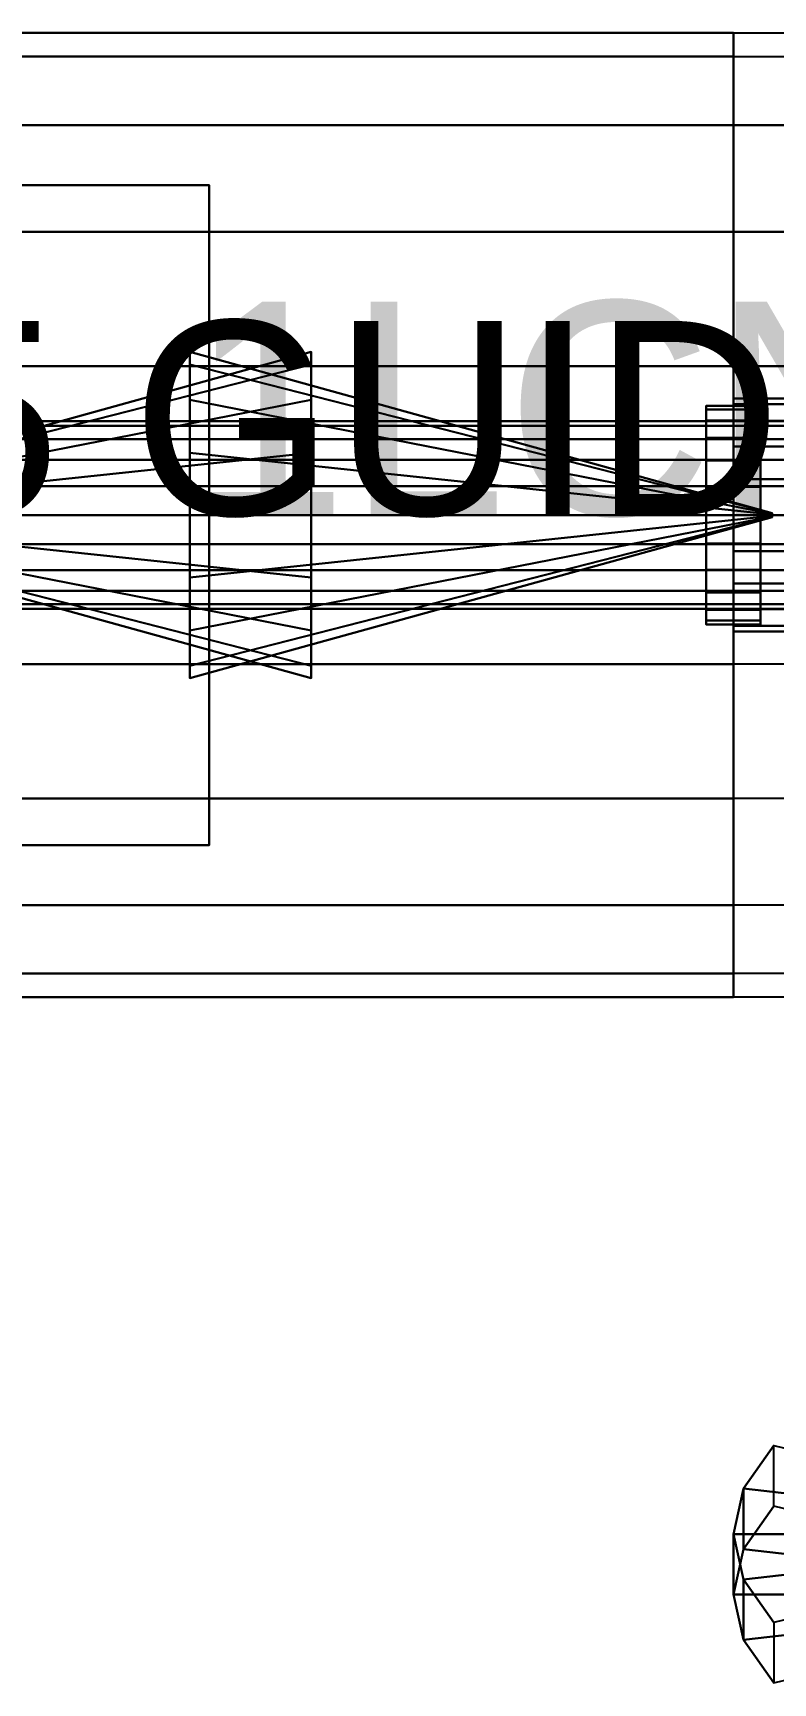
# Model space of a CAD drawing. Extents: x 91537 to 98524, y 82085 to 85415.
# Drawn here: x 97249.6 to 97440.2, y 84290.2 to 84715.1 of the extents above; entities that cross this region are included whole.
import ezdxf
from ezdxf.enums import TextEntityAlignment as Align

# ---------------------------------------------------------------- set-up
doc = ezdxf.new("R2010")
doc.units = 0
doc.header["$LTSCALE"] = 20
for name, color, linetype in [('CENTERLINE', 7, 'CONTINUOUS'), ('FLOW', 4, 'CONTINUOUS'), ('INSULATION', 254, 'CONTINUOUS'), ('LABELS', 7, 'CONTINUOUS'), ('PIPE-ITEM8', 8, 'CONTINUOUS'), ('PIPE-SPOOL2', 30, 'CONTINUOUS'), ('SUPPORTS', 2, 'CONTINUOUS'), ('VALVES', 1, 'CONTINUOUS'), ('WELDS-VALVE', 8, 'CONTINUOUS')]:
    doc.layers.add(name, color=color, linetype=linetype)

msp = doc.modelspace()

# ---------------------------------------------------------------- linework, layer by layer
at = {"layer": 'CENTERLINE'}
for points in [[(93850, 84591, 4450), (97500, 84591, 4450)], [(97640, 84591, 5095), (97430, 84591, 5095), (96995, 84591, 5095), (96595, 84591, 5095)]]:
    msp.add_polyline3d(points, dxfattribs=at)
at = {"layer": 'FLOW'}
for points in [[(97321.2389, 84629.8029, 4660.2227), (97321.2389, 84633, 4644.15), (97171.2389, 84591.5, 4644.15), (97171.2389, 84591.4619, 4644.3413)], [(97321.2389, 84633, 4644.15), (97321.2389, 84629.8029, 4628.0773), (97171.2389, 84591.4619, 4643.9587), (97171.2389, 84591.5, 4644.15)], [(97290, 84633, 5289.15), (97290, 84629.8029, 5305.2227), (97440, 84591.4619, 5289.3413), (97440, 84591.5, 5289.15)], [(97290, 84629.8029, 5273.0773), (97290, 84633, 5289.15), (97440, 84591.5, 5289.15), (97440, 84591.4619, 5288.9587)], [(97290, 84591, 5289.15), (97290, 84629.8029, 5305.2227), (97290, 84633, 5289.15)], [(97290, 84591, 5289.15), (97290, 84633, 5289.15), (97290, 84629.8029, 5273.0773)], [(97321.2389, 84591, 4644.15), (97321.2389, 84633, 4644.15), (97321.2389, 84629.8029, 4660.2227)], [(97321.2389, 84591, 4644.15), (97321.2389, 84629.8029, 4628.0773), (97321.2389, 84633, 4644.15)], [(97321.2389, 84620.6985, 4673.8485), (97321.2389, 84629.8029, 4660.2227), (97171.2389, 84591.4619, 4644.3413), (97171.2389, 84591.3536, 4644.5036)], [(97321.2389, 84629.8029, 4628.0773), (97321.2389, 84620.6985, 4614.4515), (97171.2389, 84591.3536, 4643.7964), (97171.2389, 84591.4619, 4643.9587)], [(97290, 84629.8029, 5305.2227), (97290, 84620.6985, 5318.8485), (97440, 84591.3536, 5289.5036), (97440, 84591.4619, 5289.3413)], [(97290, 84620.6985, 5259.4515), (97290, 84629.8029, 5273.0773), (97440, 84591.4619, 5288.9587), (97440, 84591.3536, 5288.7964)], [(97290, 84591, 5289.15), (97290, 84620.6985, 5318.8485), (97290, 84629.8029, 5305.2227)], [(97290, 84591, 5289.15), (97290, 84629.8029, 5273.0773), (97290, 84620.6985, 5259.4515)], [(97321.2389, 84591, 4644.15), (97321.2389, 84629.8029, 4660.2227), (97321.2389, 84620.6985, 4673.8485)], [(97321.2389, 84591, 4644.15), (97321.2389, 84620.6985, 4614.4515), (97321.2389, 84629.8029, 4628.0773)], [(97321.2389, 84607.0727, 4682.9529), (97321.2389, 84620.6985, 4673.8485), (97171.2389, 84591.3536, 4644.5036), (97171.2389, 84591.1913, 4644.6119)], [(97321.2389, 84620.6985, 4614.4515), (97321.2389, 84607.0727, 4605.3471), (97171.2389, 84591.1913, 4643.6881), (97171.2389, 84591.3536, 4643.7964)], [(97290, 84620.6985, 5318.8485), (97290, 84607.0727, 5327.9529), (97440, 84591.1913, 5289.6119), (97440, 84591.3536, 5289.5036)], [(97290, 84607.0727, 5250.3471), (97290, 84620.6985, 5259.4515), (97440, 84591.3536, 5288.7964), (97440, 84591.1913, 5288.6881)], [(97290, 84591, 5289.15), (97290, 84607.0727, 5327.9529), (97290, 84620.6985, 5318.8485)], [(97290, 84591, 5289.15), (97290, 84620.6985, 5259.4515), (97290, 84607.0727, 5250.3471)], [(97321.2389, 84591, 4644.15), (97321.2389, 84620.6985, 4673.8485), (97321.2389, 84607.0727, 4682.9529)], [(97321.2389, 84591, 4644.15), (97321.2389, 84607.0727, 4605.3471), (97321.2389, 84620.6985, 4614.4515)], [(97321.2389, 84591, 4686.15), (97321.2389, 84607.0727, 4682.9529), (97171.2389, 84591.1913, 4644.6119), (97171.2389, 84591, 4644.65)], [(97321.2389, 84607.0727, 4605.3471), (97321.2389, 84591, 4602.15), (97171.2389, 84591, 4643.65), (97171.2389, 84591.1913, 4643.6881)], [(97290, 84607.0727, 5327.9529), (97290, 84591, 5331.15), (97440, 84591, 5289.65), (97440, 84591.1913, 5289.6119)], [(97290, 84591, 5247.15), (97290, 84607.0727, 5250.3471), (97440, 84591.1913, 5288.6881), (97440, 84591, 5288.65)], [(97290, 84591, 5289.15), (97290, 84591, 5331.15), (97290, 84607.0727, 5327.9529)], [(97290, 84591, 5289.15), (97290, 84607.0727, 5250.3471), (97290, 84591, 5247.15)], [(97321.2389, 84591, 4644.15), (97321.2389, 84607.0727, 4682.9529), (97321.2389, 84591, 4686.15)], [(97321.2389, 84591, 4644.15), (97321.2389, 84591, 4602.15), (97321.2389, 84607.0727, 4605.3471)], [(97321.2389, 84574.9273, 4682.9529), (97321.2389, 84591, 4686.15), (97171.2389, 84591, 4644.65), (97171.2389, 84590.8087, 4644.6119)], [(97321.2389, 84591, 4602.15), (97321.2389, 84574.9273, 4605.3471), (97171.2389, 84590.8087, 4643.6881), (97171.2389, 84591, 4643.65)], [(97321.2389, 84561.3015, 4673.8485), (97321.2389, 84574.9273, 4682.9529), (97171.2389, 84590.8087, 4644.6119), (97171.2389, 84590.6464, 4644.5036)], [(97321.2389, 84574.9273, 4605.3471), (97321.2389, 84561.3015, 4614.4515), (97171.2389, 84590.6464, 4643.7964), (97171.2389, 84590.8087, 4643.6881)], [(97321.2389, 84552.1971, 4660.2227), (97321.2389, 84561.3015, 4673.8485), (97171.2389, 84590.6464, 4644.5036), (97171.2389, 84590.5381, 4644.3413)], [(97321.2389, 84561.3015, 4614.4515), (97321.2389, 84552.1971, 4628.0773), (97171.2389, 84590.5381, 4643.9587), (97171.2389, 84590.6464, 4643.7964)], [(97321.2389, 84549, 4644.15), (97321.2389, 84552.1971, 4660.2227), (97171.2389, 84590.5381, 4644.3413), (97171.2389, 84590.5, 4644.15)], [(97321.2389, 84552.1971, 4628.0773), (97321.2389, 84549, 4644.15), (97171.2389, 84590.5, 4644.15), (97171.2389, 84590.5381, 4643.9587)], [(97290, 84591, 5331.15), (97290, 84574.9273, 5327.9529), (97440, 84590.8087, 5289.6119), (97440, 84591, 5289.65)], [(97290, 84574.9273, 5250.3471), (97290, 84591, 5247.15), (97440, 84591, 5288.65), (97440, 84590.8087, 5288.6881)], [(97290, 84591, 5289.15), (97290, 84574.9273, 5327.9529), (97290, 84591, 5331.15)], [(97290, 84591, 5289.15), (97290, 84561.3015, 5318.8485), (97290, 84574.9273, 5327.9529)], [(97290, 84591, 5289.15), (97290, 84552.1971, 5305.2227), (97290, 84561.3015, 5318.8485)], [(97290, 84591, 5289.15), (97290, 84549, 5289.15), (97290, 84552.1971, 5305.2227)], [(97290, 84591, 5289.15), (97290, 84552.1971, 5273.0773), (97290, 84549, 5289.15)], [(97290, 84591, 5289.15), (97290, 84561.3015, 5259.4515), (97290, 84552.1971, 5273.0773)], [(97290, 84591, 5289.15), (97290, 84574.9273, 5250.3471), (97290, 84561.3015, 5259.4515)], [(97290, 84591, 5289.15), (97290, 84591, 5247.15), (97290, 84574.9273, 5250.3471)], [(97290, 84574.9273, 5327.9529), (97290, 84561.3015, 5318.8485), (97440, 84590.6464, 5289.5036), (97440, 84590.8087, 5289.6119)], [(97290, 84561.3015, 5259.4515), (97290, 84574.9273, 5250.3471), (97440, 84590.8087, 5288.6881), (97440, 84590.6464, 5288.7964)], [(97290, 84561.3015, 5318.8485), (97290, 84552.1971, 5305.2227), (97440, 84590.5381, 5289.3413), (97440, 84590.6464, 5289.5036)], [(97290, 84552.1971, 5273.0773), (97290, 84561.3015, 5259.4515), (97440, 84590.6464, 5288.7964), (97440, 84590.5381, 5288.9587)], [(97290, 84552.1971, 5305.2227), (97290, 84549, 5289.15), (97440, 84590.5, 5289.15), (97440, 84590.5381, 5289.3413)], [(97290, 84549, 5289.15), (97290, 84552.1971, 5273.0773), (97440, 84590.5381, 5288.9587), (97440, 84590.5, 5289.15)], [(97321.2389, 84591, 4644.15), (97321.2389, 84552.1971, 4660.2227), (97321.2389, 84549, 4644.15)], [(97321.2389, 84591, 4644.15), (97321.2389, 84561.3015, 4673.8485), (97321.2389, 84552.1971, 4660.2227)], [(97321.2389, 84591, 4644.15), (97321.2389, 84574.9273, 4682.9529), (97321.2389, 84561.3015, 4673.8485)], [(97321.2389, 84591, 4644.15), (97321.2389, 84591, 4686.15), (97321.2389, 84574.9273, 4682.9529)], [(97321.2389, 84591, 4644.15), (97321.2389, 84574.9273, 4605.3471), (97321.2389, 84591, 4602.15)], [(97321.2389, 84591, 4644.15), (97321.2389, 84561.3015, 4614.4515), (97321.2389, 84574.9273, 4605.3471)], [(97321.2389, 84591, 4644.15), (97321.2389, 84552.1971, 4628.0773), (97321.2389, 84561.3015, 4614.4515)], [(97321.2389, 84591, 4644.15), (97321.2389, 84549, 4644.15), (97321.2389, 84552.1971, 4628.0773)], [(97440, 84591, 5289.15), (97440, 84591.5, 5289.15), (97440, 84591.4619, 5289.3413)], [(97440, 84591, 5289.15), (97440, 84591.4619, 5288.9587), (97440, 84591.5, 5289.15)], [(97440, 84591, 5289.15), (97440, 84591.4619, 5289.3413), (97440, 84591.3536, 5289.5036)], [(97440, 84591, 5289.15), (97440, 84591.3536, 5288.7964), (97440, 84591.4619, 5288.9587)], [(97440, 84591, 5289.15), (97440, 84591.3536, 5289.5036), (97440, 84591.1913, 5289.6119)], [(97440, 84591, 5289.15), (97440, 84591.1913, 5288.6881), (97440, 84591.3536, 5288.7964)], [(97440, 84591, 5289.15), (97440, 84591.1913, 5289.6119), (97440, 84591, 5289.65)], [(97440, 84591, 5289.15), (97440, 84591, 5288.65), (97440, 84591.1913, 5288.6881)], [(97440, 84591, 5289.15), (97440, 84591, 5289.65), (97440, 84590.8087, 5289.6119)], [(97440, 84591, 5289.15), (97440, 84590.8087, 5289.6119), (97440, 84590.6464, 5289.5036)], [(97440, 84591, 5289.15), (97440, 84590.6464, 5289.5036), (97440, 84590.5381, 5289.3413)], [(97440, 84591, 5289.15), (97440, 84590.5381, 5289.3413), (97440, 84590.5, 5289.15)], [(97440, 84591, 5289.15), (97440, 84590.5, 5289.15), (97440, 84590.5381, 5288.9587)], [(97440, 84591, 5289.15), (97440, 84590.5381, 5288.9587), (97440, 84590.6464, 5288.7964)], [(97440, 84591, 5289.15), (97440, 84590.6464, 5288.7964), (97440, 84590.8087, 5288.6881)], [(97440, 84591, 5289.15), (97440, 84590.8087, 5288.6881), (97440, 84591, 5288.65)]]:
    msp.add_3dface(points, dxfattribs=at)
at = {"layer": 'INSULATION'}
for points in [[(95450, 84715.15, 4450), (95450, 84709.0737, 4488.3645), (97496.1367, 84709.0104, 4488.3645), (97495.9379, 84715.0835, 4450)], [(95450, 84709.0737, 4411.6355), (95450, 84715.15, 4450), (97495.9379, 84715.0835, 4450), (97496.1367, 84709.0104, 4411.6355)], [(97430, 84709.0737, 5133.3645), (97430, 84715.15, 5095), (96995, 84715.15, 5095), (96995, 84709.0737, 5133.3645)], [(97430, 84715.15, 5095), (97430, 84709.0737, 5056.6355), (96995, 84709.0737, 5056.6355), (96995, 84715.15, 5095)], [(95450, 84709.0737, 4488.3645), (95450, 84691.4395, 4522.9735), (97496.7137, 84691.3857, 4522.9735), (97496.1367, 84709.0104, 4488.3645)], [(95450, 84691.4395, 4377.0265), (95450, 84709.0737, 4411.6355), (97496.1367, 84709.0104, 4411.6355), (97496.7137, 84691.3857, 4377.0265)], [(97430, 84691.4395, 5167.9735), (97430, 84709.0737, 5133.3645), (96995, 84709.0737, 5133.3645), (96995, 84691.4395, 5167.9735)], [(97430, 84709.0737, 5056.6355), (97430, 84691.4395, 5022.0265), (96995, 84691.4395, 5022.0265), (96995, 84709.0737, 5056.6355)], [(95450, 84691.4395, 4522.9735), (95450, 84663.9735, 4550.4395), (97497.6124, 84663.9345, 4550.4395), (97496.7137, 84691.3857, 4522.9735)], [(95450, 84663.9735, 4349.5605), (95450, 84691.4395, 4377.0265), (97496.7137, 84691.3857, 4377.0265), (97497.6124, 84663.9345, 4349.5605)], [(97430, 84663.9735, 5195.4395), (97430, 84691.4395, 5167.9735), (96995, 84691.4395, 5167.9735), (96995, 84663.9735, 5195.4395)], [(97430, 84691.4395, 5022.0265), (97430, 84663.9735, 4994.5605), (96995, 84663.9735, 4994.5605), (96995, 84691.4395, 5022.0265)], [(95450, 84663.9735, 4550.4395), (95450, 84629.3645, 4568.0737), (97498.7448, 84629.3439, 4568.0737), (97497.6124, 84663.9345, 4550.4395)], [(95450, 84629.3645, 4331.9263), (95450, 84663.9735, 4349.5605), (97497.6124, 84663.9345, 4349.5605), (97498.7448, 84629.3439, 4331.9263)], [(97430, 84629.3645, 5213.0737), (97430, 84663.9735, 5195.4395), (96995, 84663.9735, 5195.4395), (96995, 84629.3645, 5213.0737)], [(97430, 84663.9735, 4994.5605), (97430, 84629.3645, 4976.9263), (96995, 84629.3645, 4976.9263), (96995, 84663.9735, 4994.5605)], [(95450, 84629.3645, 4568.0737), (95450, 84591, 4574.15), (97500, 84591, 4574.15), (97498.7448, 84629.3439, 4568.0737)], [(95450, 84591, 4325.85), (95450, 84629.3645, 4331.9263), (97498.7448, 84629.3439, 4331.9263), (97500, 84591, 4325.85)], [(97430, 84591, 5219.15), (97430, 84629.3645, 5213.0737), (96995, 84629.3645, 5213.0737), (96995, 84591, 5219.15)], [(97430, 84629.3645, 4976.9263), (97430, 84591, 4970.85), (96995, 84591, 4970.85), (96995, 84629.3645, 4976.9263)], [(95450, 84591, 4574.15), (95450, 84552.6355, 4568.0737), (97501.2553, 84552.6561, 4568.0737), (97500, 84591, 4574.15)], [(95450, 84552.6355, 4331.9263), (95450, 84591, 4325.85), (97500, 84591, 4325.85), (97501.2553, 84552.6561, 4331.9263)], [(97430, 84552.6355, 5213.0737), (97430, 84591, 5219.15), (96995, 84591, 5219.15), (96995, 84552.6355, 5213.0737)], [(97430, 84591, 4970.85), (97430, 84552.6355, 4976.9263), (96995, 84552.6355, 4976.9263), (96995, 84591, 4970.85)], [(95450, 84552.6355, 4568.0737), (95450, 84518.0265, 4550.4395), (97502.3876, 84518.0655, 4550.4395), (97501.2553, 84552.6561, 4568.0737)], [(95450, 84518.0265, 4349.5605), (95450, 84552.6355, 4331.9263), (97501.2553, 84552.6561, 4331.9263), (97502.3876, 84518.0655, 4349.5605)], [(97430, 84518.0265, 5195.4395), (97430, 84552.6355, 5213.0737), (96995, 84552.6355, 5213.0737), (96995, 84518.0265, 5195.4395)], [(97430, 84552.6355, 4976.9263), (97430, 84518.0265, 4994.5605), (96995, 84518.0265, 4994.5605), (96995, 84552.6355, 4976.9263)], [(95450, 84518.0265, 4550.4395), (95450, 84490.5605, 4522.9735), (97503.2863, 84490.6143, 4522.9735), (97502.3876, 84518.0655, 4550.4395)], [(95450, 84490.5605, 4377.0265), (95450, 84518.0265, 4349.5605), (97502.3876, 84518.0655, 4349.5605), (97503.2863, 84490.6143, 4377.0265)], [(97430, 84490.5605, 5167.9735), (97430, 84518.0265, 5195.4395), (96995, 84518.0265, 5195.4395), (96995, 84490.5605, 5167.9735)], [(97430, 84518.0265, 4994.5605), (97430, 84490.5605, 5022.0265), (96995, 84490.5605, 5022.0265), (96995, 84518.0265, 4994.5605)], [(95450, 84490.5605, 4522.9735), (95450, 84472.9263, 4488.3645), (97503.8633, 84472.9896, 4488.3645), (97503.2863, 84490.6143, 4522.9735)], [(95450, 84472.9263, 4411.6355), (95450, 84490.5605, 4377.0265), (97503.2863, 84490.6143, 4377.0265), (97503.8633, 84472.9896, 4411.6355)], [(97430, 84472.9263, 5133.3645), (97430, 84490.5605, 5167.9735), (96995, 84490.5605, 5167.9735), (96995, 84472.9263, 5133.3645)], [(97430, 84490.5605, 5022.0265), (97430, 84472.9263, 5056.6355), (96995, 84472.9263, 5056.6355), (96995, 84490.5605, 5022.0265)], [(95450, 84472.9263, 4488.3645), (95450, 84466.85, 4450), (97504.0621, 84466.9165, 4450), (97503.8633, 84472.9896, 4488.3645)], [(95450, 84466.85, 4450), (95450, 84472.9263, 4411.6355), (97503.8633, 84472.9896, 4411.6355), (97504.0621, 84466.9165, 4450)], [(97430, 84466.85, 5095), (97430, 84472.9263, 5133.3645), (96995, 84472.9263, 5133.3645), (96995, 84466.85, 5095)], [(97430, 84472.9263, 5056.6355), (97430, 84466.85, 5095), (96995, 84466.85, 5095), (96995, 84472.9263, 5056.6355)]]:
    msp.add_3dface(points, dxfattribs=at)
at = {"layer": 'PIPE-ITEM8'}
for points in [[(97430, 84613.968, 5102.4628), (97430, 84615.15, 5095), (96995, 84615.15, 5095), (96995, 84613.968, 5102.4628)], [(97430, 84615.15, 5095), (97430, 84613.968, 5087.5372), (96995, 84613.968, 5087.5372), (96995, 84615.15, 5095)], [(97430, 84610.5378, 5109.195), (97430, 84613.968, 5102.4628), (96995, 84613.968, 5102.4628), (96995, 84610.5378, 5109.195)], [(97430, 84613.968, 5087.5372), (97430, 84610.5378, 5080.805), (96995, 84610.5378, 5080.805), (96995, 84613.968, 5087.5372)], [(97430, 84605.195, 5114.5378), (97430, 84610.5378, 5109.195), (96995, 84610.5378, 5109.195), (96995, 84605.195, 5114.5378)], [(97430, 84610.5378, 5080.805), (97430, 84605.195, 5075.4622), (96995, 84605.195, 5075.4622), (96995, 84610.5378, 5080.805)], [(97430, 84598.4628, 5117.968), (97430, 84605.195, 5114.5378), (96995, 84605.195, 5114.5378), (96995, 84598.4628, 5117.968)], [(97430, 84605.195, 5075.4622), (97430, 84598.4628, 5072.032), (96995, 84598.4628, 5072.032), (96995, 84605.195, 5075.4622)], [(97430, 84591, 5119.15), (97430, 84598.4628, 5117.968), (96995, 84598.4628, 5117.968), (96995, 84591, 5119.15)], [(97430, 84598.4628, 5072.032), (97430, 84591, 5070.85), (96995, 84591, 5070.85), (96995, 84598.4628, 5072.032)], [(97430, 84583.5372, 5117.968), (97430, 84591, 5119.15), (96995, 84591, 5119.15), (96995, 84583.5372, 5117.968)], [(97430, 84591, 5070.85), (97430, 84583.5372, 5072.032), (96995, 84583.5372, 5072.032), (96995, 84591, 5070.85)], [(97430, 84576.805, 5114.5378), (97430, 84583.5372, 5117.968), (96995, 84583.5372, 5117.968), (96995, 84576.805, 5114.5378)], [(97430, 84583.5372, 5072.032), (97430, 84576.805, 5075.4622), (96995, 84576.805, 5075.4622), (96995, 84583.5372, 5072.032)], [(97430, 84571.4622, 5109.195), (97430, 84576.805, 5114.5378), (96995, 84576.805, 5114.5378), (96995, 84571.4622, 5109.195)], [(97430, 84576.805, 5075.4622), (97430, 84571.4622, 5080.805), (96995, 84571.4622, 5080.805), (96995, 84576.805, 5075.4622)], [(97430, 84568.032, 5102.4628), (97430, 84571.4622, 5109.195), (96995, 84571.4622, 5109.195), (96995, 84568.032, 5102.4628)], [(97430, 84571.4622, 5080.805), (97430, 84568.032, 5087.5372), (96995, 84568.032, 5087.5372), (96995, 84571.4622, 5080.805)], [(97430, 84566.85, 5095), (97430, 84568.032, 5102.4628), (96995, 84568.032, 5102.4628), (96995, 84566.85, 5095)], [(97430, 84568.032, 5087.5372), (97430, 84566.85, 5095), (96995, 84566.85, 5095), (96995, 84568.032, 5087.5372)]]:
    msp.add_3dface(points, dxfattribs=at)
at = {"layer": 'PIPE-SPOOL2'}
for points in [[(95450, 84615.15, 4450), (95450, 84613.968, 4457.4628), (97499.2485, 84613.9557, 4457.4628), (97499.2098, 84615.1371, 4450)], [(95450, 84613.968, 4442.5372), (95450, 84615.15, 4450), (97499.2098, 84615.1371, 4450), (97499.2485, 84613.9557, 4442.5372)], [(95450, 84613.968, 4457.4628), (95450, 84610.5378, 4464.195), (97499.3607, 84610.5273, 4464.195), (97499.2485, 84613.9557, 4457.4628)], [(95450, 84610.5378, 4435.805), (95450, 84613.968, 4442.5372), (97499.2485, 84613.9557, 4442.5372), (97499.3607, 84610.5273, 4435.805)], [(95450, 84610.5378, 4464.195), (95450, 84605.195, 4469.5378), (97499.5356, 84605.1874, 4469.5378), (97499.3607, 84610.5273, 4464.195)], [(95450, 84605.195, 4430.4622), (95450, 84610.5378, 4435.805), (97499.3607, 84610.5273, 4435.805), (97499.5356, 84605.1874, 4430.4622)], [(95450, 84605.195, 4469.5378), (95450, 84598.4628, 4472.968), (97499.7558, 84598.4588, 4472.968), (97499.5356, 84605.1874, 4469.5378)], [(95450, 84598.4628, 4427.032), (95450, 84605.195, 4430.4622), (97499.5356, 84605.1874, 4430.4622), (97499.7558, 84598.4588, 4427.032)], [(95450, 84598.4628, 4472.968), (95450, 84591, 4474.15), (97500, 84591, 4474.15), (97499.7558, 84598.4588, 4472.968)], [(95450, 84591, 4425.85), (95450, 84598.4628, 4427.032), (97499.7558, 84598.4588, 4427.032), (97500, 84591, 4425.85)], [(95450, 84591, 4474.15), (95450, 84583.5372, 4472.968), (97500.2442, 84583.5412, 4472.968), (97500, 84591, 4474.15)], [(95450, 84583.5372, 4427.032), (95450, 84591, 4425.85), (97500, 84591, 4425.85), (97500.2442, 84583.5412, 4427.032)], [(95450, 84583.5372, 4472.968), (95450, 84576.805, 4469.5378), (97500.4644, 84576.8126, 4469.5378), (97500.2442, 84583.5412, 4472.968)], [(95450, 84576.805, 4430.4622), (95450, 84583.5372, 4427.032), (97500.2442, 84583.5412, 4427.032), (97500.4644, 84576.8126, 4430.4622)], [(95450, 84576.805, 4469.5378), (95450, 84571.4622, 4464.195), (97500.6393, 84571.4727, 4464.195), (97500.4644, 84576.8126, 4469.5378)], [(95450, 84571.4622, 4435.805), (95450, 84576.805, 4430.4622), (97500.4644, 84576.8126, 4430.4622), (97500.6393, 84571.4727, 4435.805)], [(95450, 84571.4622, 4464.195), (95450, 84568.032, 4457.4628), (97500.7515, 84568.0443, 4457.4628), (97500.6393, 84571.4727, 4464.195)], [(95450, 84568.032, 4442.5372), (95450, 84571.4622, 4435.805), (97500.6393, 84571.4727, 4435.805), (97500.7515, 84568.0443, 4442.5372)], [(95450, 84568.032, 4457.4628), (95450, 84566.85, 4450), (97500.7902, 84566.8629, 4450), (97500.7515, 84568.0443, 4457.4628)], [(95450, 84566.85, 4450), (95450, 84568.032, 4442.5372), (97500.7515, 84568.0443, 4442.5372), (97500.7902, 84566.8629, 4450)]]:
    msp.add_3dface(points, dxfattribs=at)
at = {"layer": 'SUPPORTS'}
for points in [[(96995, 84676, 4901.85), (96995, 84676, 4917.85), (97295, 84676, 4917.85), (97295, 84676, 4901.85)], [(96995, 84506, 4917.85), (97295, 84506, 4917.85), (97295, 84676, 4917.85), (96995, 84676, 4917.85)], [(96995, 84506, 4901.85), (96995, 84676, 4901.85), (97295, 84676, 4901.85), (97295, 84506, 4901.85)], [(97295, 84506, 4901.85), (97295, 84676, 4901.85), (97295, 84676, 4917.85), (97295, 84506, 4917.85)], [(96995, 84506, 4901.85), (97295, 84506, 4901.85), (97295, 84506, 4917.85), (96995, 84506, 4917.85)]]:
    msp.add_3dface(points, dxfattribs=at)
at = {"layer": 'VALVES'}
for points in [[(97430, 84621, 5095), (97430, 84619.5317, 5104.2705), (97465, 84619.5317, 5104.2705), (97465, 84621, 5095)], [(97430, 84619.5317, 5085.7295), (97430, 84621, 5095), (97465, 84621, 5095), (97465, 84619.5317, 5085.7295)], [(97430, 84591, 5095), (97430, 84619.5317, 5104.2705), (97430, 84621, 5095)], [(97430, 84591, 5095), (97430, 84621, 5095), (97430, 84619.5317, 5085.7295)], [(97430, 84619.5317, 5104.2705), (97430, 84615.2705, 5112.6336), (97465, 84615.2705, 5112.6336), (97465, 84619.5317, 5104.2705)], [(97430, 84615.2705, 5077.3664), (97430, 84619.5317, 5085.7295), (97465, 84619.5317, 5085.7295), (97465, 84615.2705, 5077.3664)], [(97430, 84591, 5095), (97430, 84615.2705, 5112.6336), (97430, 84619.5317, 5104.2705)], [(97430, 84591, 5095), (97430, 84619.5317, 5085.7295), (97430, 84615.2705, 5077.3664)], [(97430, 84615.2705, 5112.6336), (97430, 84608.6336, 5119.2705), (97465, 84608.6336, 5119.2705), (97465, 84615.2705, 5112.6336)], [(97430, 84608.6336, 5070.7295), (97430, 84615.2705, 5077.3664), (97465, 84615.2705, 5077.3664), (97465, 84608.6336, 5070.7295)], [(97430, 84591, 5095), (97430, 84608.6336, 5119.2705), (97430, 84615.2705, 5112.6336)], [(97430, 84591, 5095), (97430, 84615.2705, 5077.3664), (97430, 84608.6336, 5070.7295)], [(97430, 84608.6336, 5119.2705), (97430, 84600.2705, 5123.5317), (97465, 84600.2705, 5123.5317), (97465, 84608.6336, 5119.2705)], [(97430, 84600.2705, 5066.4683), (97430, 84608.6336, 5070.7295), (97465, 84608.6336, 5070.7295), (97465, 84600.2705, 5066.4683)], [(97430, 84591, 5095), (97430, 84600.2705, 5123.5317), (97430, 84608.6336, 5119.2705)], [(97430, 84591, 5095), (97430, 84608.6336, 5070.7295), (97430, 84600.2705, 5066.4683)], [(97430, 84600.2705, 5123.5317), (97430, 84591, 5125), (97465, 84591, 5125), (97465, 84600.2705, 5123.5317)], [(97430, 84591, 5065), (97430, 84600.2705, 5066.4683), (97465, 84600.2705, 5066.4683), (97465, 84591, 5065)], [(97430, 84591, 5095), (97430, 84591, 5125), (97430, 84600.2705, 5123.5317)], [(97430, 84591, 5095), (97430, 84600.2705, 5066.4683), (97430, 84591, 5065)], [(97430, 84591, 5125), (97430, 84581.7295, 5123.5317), (97465, 84581.7295, 5123.5317), (97465, 84591, 5125)], [(97430, 84581.7295, 5066.4683), (97430, 84591, 5065), (97465, 84591, 5065), (97465, 84581.7295, 5066.4683)], [(97430, 84591, 5095), (97430, 84581.7295, 5123.5317), (97430, 84591, 5125)], [(97430, 84591, 5095), (97430, 84573.3664, 5119.2705), (97430, 84581.7295, 5123.5317)], [(97430, 84591, 5095), (97430, 84566.7295, 5112.6336), (97430, 84573.3664, 5119.2705)], [(97430, 84591, 5095), (97430, 84562.4683, 5104.2705), (97430, 84566.7295, 5112.6336)], [(97430, 84591, 5095), (97430, 84561, 5095), (97430, 84562.4683, 5104.2705)], [(97430, 84591, 5095), (97430, 84562.4683, 5085.7295), (97430, 84561, 5095)], [(97430, 84591, 5095), (97430, 84566.7295, 5077.3664), (97430, 84562.4683, 5085.7295)], [(97430, 84591, 5095), (97430, 84573.3664, 5070.7295), (97430, 84566.7295, 5077.3664)], [(97430, 84591, 5095), (97430, 84581.7295, 5066.4683), (97430, 84573.3664, 5070.7295)], [(97430, 84591, 5095), (97430, 84591, 5065), (97430, 84581.7295, 5066.4683)], [(97430, 84581.7295, 5123.5317), (97430, 84573.3664, 5119.2705), (97465, 84573.3664, 5119.2705), (97465, 84581.7295, 5123.5317)], [(97430, 84573.3664, 5070.7295), (97430, 84581.7295, 5066.4683), (97465, 84581.7295, 5066.4683), (97465, 84573.3664, 5070.7295)], [(97430, 84573.3664, 5119.2705), (97430, 84566.7295, 5112.6336), (97465, 84566.7295, 5112.6336), (97465, 84573.3664, 5119.2705)], [(97430, 84566.7295, 5077.3664), (97430, 84573.3664, 5070.7295), (97465, 84573.3664, 5070.7295), (97465, 84566.7295, 5077.3664)], [(97430, 84566.7295, 5112.6336), (97430, 84562.4683, 5104.2705), (97465, 84562.4683, 5104.2705), (97465, 84566.7295, 5112.6336)], [(97430, 84562.4683, 5085.7295), (97430, 84566.7295, 5077.3664), (97465, 84566.7295, 5077.3664), (97465, 84562.4683, 5085.7295)], [(97430, 84562.4683, 5104.2705), (97430, 84561, 5095), (97465, 84561, 5095), (97465, 84562.4683, 5104.2705)], [(97430, 84561, 5095), (97430, 84562.4683, 5085.7295), (97465, 84562.4683, 5085.7295), (97465, 84561, 5095)], [(97440.3983, 84351.3732, 5285.9542), (97432.6326, 84340.2767, 5266.7344), (97432.6326, 84324.6882, 5275.7344), (97440.3983, 84335.7847, 5294.9542)], [(97535, 84328.5943, 5246.5), (97432.6326, 84340.2767, 5266.7344), (97440.3983, 84351.3732, 5285.9542)], [(97432.6326, 84340.2767, 5266.7344), (97430, 84328.5943, 5246.5), (97430, 84313.0058, 5255.5), (97432.6326, 84324.6882, 5275.7344)], [(97535, 84328.5943, 5246.5), (97430, 84328.5943, 5246.5), (97432.6326, 84340.2767, 5266.7344)], [(97535, 84313.0058, 5255.5), (97440.3983, 84335.7847, 5294.9542), (97432.6326, 84324.6882, 5275.7344)], [(97430, 84328.5943, 5246.5), (97432.6326, 84316.912, 5226.2656), (97432.6326, 84301.3235, 5235.2656), (97430, 84313.0058, 5255.5)], [(97535, 84328.5943, 5246.5), (97432.6326, 84316.912, 5226.2656), (97430, 84328.5943, 5246.5)], [(97535, 84328.5943, 5246.5), (97440.3983, 84305.8154, 5207.0458), (97432.6326, 84316.912, 5226.2656)], [(97535, 84313.0058, 5255.5), (97432.6326, 84324.6882, 5275.7344), (97430, 84313.0058, 5255.5)], [(97432.6326, 84316.912, 5226.2656), (97440.3983, 84305.8154, 5207.0458), (97440.3983, 84290.2269, 5216.0458), (97432.6326, 84301.3235, 5235.2656)], [(97535, 84313.0058, 5255.5), (97430, 84313.0058, 5255.5), (97432.6326, 84301.3235, 5235.2656)], [(97535, 84313.0058, 5255.5), (97432.6326, 84301.3235, 5235.2656), (97440.3983, 84290.2269, 5216.0458)]]:
    msp.add_3dface(points, dxfattribs=at)
at = {"layer": 'WELDS-VALVE'}
for points in [[(97423, 84619.15, 5095), (97423, 84618.1908, 5102.2858), (97437, 84618.1908, 5102.2858), (97437, 84619.15, 5095)], [(97423, 84618.1908, 5087.7142), (97423, 84619.15, 5095), (97437, 84619.15, 5095), (97437, 84618.1908, 5087.7142)], [(97423, 84591, 5095), (97423, 84618.1908, 5102.2858), (97423, 84619.15, 5095)], [(97423, 84591, 5095), (97423, 84619.15, 5095), (97423, 84618.1908, 5087.7142)], [(97423, 84618.1908, 5102.2858), (97423, 84615.3786, 5109.075), (97437, 84615.3786, 5109.075), (97437, 84618.1908, 5102.2858)], [(97423, 84615.3786, 5080.925), (97423, 84618.1908, 5087.7142), (97437, 84618.1908, 5087.7142), (97437, 84615.3786, 5080.925)], [(97423, 84591, 5095), (97423, 84615.3786, 5109.075), (97423, 84618.1908, 5102.2858)], [(97423, 84591, 5095), (97423, 84618.1908, 5087.7142), (97423, 84615.3786, 5080.925)], [(97423, 84615.3786, 5109.075), (97423, 84610.9051, 5114.9051), (97437, 84610.9051, 5114.9051), (97437, 84615.3786, 5109.075)], [(97423, 84610.9051, 5075.0949), (97423, 84615.3786, 5080.925), (97437, 84615.3786, 5080.925), (97437, 84610.9051, 5075.0949)], [(97423, 84591, 5095), (97423, 84610.9051, 5114.9051), (97423, 84615.3786, 5109.075)], [(97423, 84591, 5095), (97423, 84615.3786, 5080.925), (97423, 84610.9051, 5075.0949)], [(97437, 84591, 5095), (97437, 84619.15, 5095), (97437, 84618.1908, 5102.2858)], [(97437, 84591, 5095), (97437, 84618.1908, 5087.7142), (97437, 84619.15, 5095)], [(97437, 84591, 5095), (97437, 84618.1908, 5102.2858), (97437, 84615.3786, 5109.075)], [(97437, 84591, 5095), (97437, 84615.3786, 5080.925), (97437, 84618.1908, 5087.7142)], [(97437, 84591, 5095), (97437, 84615.3786, 5109.075), (97437, 84610.9051, 5114.9051)], [(97437, 84591, 5095), (97437, 84610.9051, 5075.0949), (97437, 84615.3786, 5080.925)], [(97423, 84610.9051, 5114.9051), (97423, 84605.075, 5119.3786), (97437, 84605.075, 5119.3786), (97437, 84610.9051, 5114.9051)], [(97423, 84605.075, 5070.6214), (97423, 84610.9051, 5075.0949), (97437, 84610.9051, 5075.0949), (97437, 84605.075, 5070.6214)], [(97423, 84591, 5095), (97423, 84605.075, 5119.3786), (97423, 84610.9051, 5114.9051)], [(97423, 84591, 5095), (97423, 84610.9051, 5075.0949), (97423, 84605.075, 5070.6214)], [(97437, 84591, 5095), (97437, 84610.9051, 5114.9051), (97437, 84605.075, 5119.3786)], [(97437, 84591, 5095), (97437, 84605.075, 5070.6214), (97437, 84610.9051, 5075.0949)], [(97423, 84605.075, 5119.3786), (97423, 84598.2858, 5122.1908), (97437, 84598.2858, 5122.1908), (97437, 84605.075, 5119.3786)], [(97423, 84598.2858, 5067.8092), (97423, 84605.075, 5070.6214), (97437, 84605.075, 5070.6214), (97437, 84598.2858, 5067.8092)], [(97423, 84591, 5095), (97423, 84598.2858, 5122.1908), (97423, 84605.075, 5119.3786)], [(97423, 84591, 5095), (97423, 84605.075, 5070.6214), (97423, 84598.2858, 5067.8092)], [(97437, 84591, 5095), (97437, 84605.075, 5119.3786), (97437, 84598.2858, 5122.1908)], [(97437, 84591, 5095), (97437, 84598.2858, 5067.8092), (97437, 84605.075, 5070.6214)], [(97423, 84598.2858, 5122.1908), (97423, 84591, 5123.15), (97437, 84591, 5123.15), (97437, 84598.2858, 5122.1908)], [(97423, 84591, 5066.85), (97423, 84598.2858, 5067.8092), (97437, 84598.2858, 5067.8092), (97437, 84591, 5066.85)], [(97423, 84591, 5095), (97423, 84591, 5123.15), (97423, 84598.2858, 5122.1908)], [(97423, 84591, 5095), (97423, 84598.2858, 5067.8092), (97423, 84591, 5066.85)], [(97437, 84591, 5095), (97437, 84598.2858, 5122.1908), (97437, 84591, 5123.15)], [(97437, 84591, 5095), (97437, 84591, 5066.85), (97437, 84598.2858, 5067.8092)], [(97423, 84591, 5123.15), (97423, 84583.7142, 5122.1908), (97437, 84583.7142, 5122.1908), (97437, 84591, 5123.15)], [(97423, 84583.7142, 5067.8092), (97423, 84591, 5066.85), (97437, 84591, 5066.85), (97437, 84583.7142, 5067.8092)], [(97423, 84591, 5095), (97423, 84583.7142, 5122.1908), (97423, 84591, 5123.15)], [(97423, 84591, 5095), (97423, 84576.925, 5119.3786), (97423, 84583.7142, 5122.1908)], [(97423, 84591, 5095), (97423, 84571.0949, 5114.9051), (97423, 84576.925, 5119.3786)], [(97423, 84591, 5095), (97423, 84566.6214, 5109.075), (97423, 84571.0949, 5114.9051)], [(97423, 84591, 5095), (97423, 84563.8092, 5102.2858), (97423, 84566.6214, 5109.075)], [(97423, 84591, 5095), (97423, 84562.85, 5095), (97423, 84563.8092, 5102.2858)], [(97423, 84591, 5095), (97423, 84563.8092, 5087.7142), (97423, 84562.85, 5095)], [(97423, 84591, 5095), (97423, 84566.6214, 5080.925), (97423, 84563.8092, 5087.7142)], [(97423, 84591, 5095), (97423, 84571.0949, 5075.0949), (97423, 84566.6214, 5080.925)], [(97423, 84591, 5095), (97423, 84576.925, 5070.6214), (97423, 84571.0949, 5075.0949)], [(97423, 84591, 5095), (97423, 84583.7142, 5067.8092), (97423, 84576.925, 5070.6214)], [(97423, 84591, 5095), (97423, 84591, 5066.85), (97423, 84583.7142, 5067.8092)], [(97437, 84591, 5095), (97437, 84591, 5123.15), (97437, 84583.7142, 5122.1908)], [(97437, 84591, 5095), (97437, 84583.7142, 5122.1908), (97437, 84576.925, 5119.3786)], [(97437, 84591, 5095), (97437, 84576.925, 5119.3786), (97437, 84571.0949, 5114.9051)], [(97437, 84591, 5095), (97437, 84571.0949, 5114.9051), (97437, 84566.6214, 5109.075)], [(97437, 84591, 5095), (97437, 84566.6214, 5109.075), (97437, 84563.8092, 5102.2858)], [(97437, 84591, 5095), (97437, 84563.8092, 5102.2858), (97437, 84562.85, 5095)], [(97437, 84591, 5095), (97437, 84562.85, 5095), (97437, 84563.8092, 5087.7142)], [(97437, 84591, 5095), (97437, 84563.8092, 5087.7142), (97437, 84566.6214, 5080.925)], [(97437, 84591, 5095), (97437, 84566.6214, 5080.925), (97437, 84571.0949, 5075.0949)], [(97437, 84591, 5095), (97437, 84571.0949, 5075.0949), (97437, 84576.925, 5070.6214)], [(97437, 84591, 5095), (97437, 84576.925, 5070.6214), (97437, 84583.7142, 5067.8092)], [(97437, 84591, 5095), (97437, 84583.7142, 5067.8092), (97437, 84591, 5066.85)], [(97423, 84583.7142, 5122.1908), (97423, 84576.925, 5119.3786), (97437, 84576.925, 5119.3786), (97437, 84583.7142, 5122.1908)], [(97423, 84576.925, 5070.6214), (97423, 84583.7142, 5067.8092), (97437, 84583.7142, 5067.8092), (97437, 84576.925, 5070.6214)], [(97423, 84576.925, 5119.3786), (97423, 84571.0949, 5114.9051), (97437, 84571.0949, 5114.9051), (97437, 84576.925, 5119.3786)], [(97423, 84571.0949, 5075.0949), (97423, 84576.925, 5070.6214), (97437, 84576.925, 5070.6214), (97437, 84571.0949, 5075.0949)], [(97423, 84571.0949, 5114.9051), (97423, 84566.6214, 5109.075), (97437, 84566.6214, 5109.075), (97437, 84571.0949, 5114.9051)], [(97423, 84566.6214, 5080.925), (97423, 84571.0949, 5075.0949), (97437, 84571.0949, 5075.0949), (97437, 84566.6214, 5080.925)], [(97423, 84566.6214, 5109.075), (97423, 84563.8092, 5102.2858), (97437, 84563.8092, 5102.2858), (97437, 84566.6214, 5109.075)], [(97423, 84563.8092, 5087.7142), (97423, 84566.6214, 5080.925), (97437, 84566.6214, 5080.925), (97437, 84563.8092, 5087.7142)], [(97423, 84563.8092, 5102.2858), (97423, 84562.85, 5095), (97437, 84562.85, 5095), (97437, 84563.8092, 5102.2858)], [(97423, 84562.85, 5095), (97423, 84563.8092, 5087.7142), (97437, 84563.8092, 5087.7142), (97437, 84562.85, 5095)]]:
    msp.add_3dface(points, dxfattribs=at)

# ---------------------------------------------------------------- texts
at = {"layer": 'LABELS'}
for s, height, p in [('1LCN30AA030', 55, (97535, 84591, 5545)), ('1LCN30BQ035 GUIDE', 50, (97145, 84591, 4765))]:
    msp.add_text(s, height=height, dxfattribs=at).set_placement(p, align=Align.CENTER)

doc.saveas('drawing.dxf')
